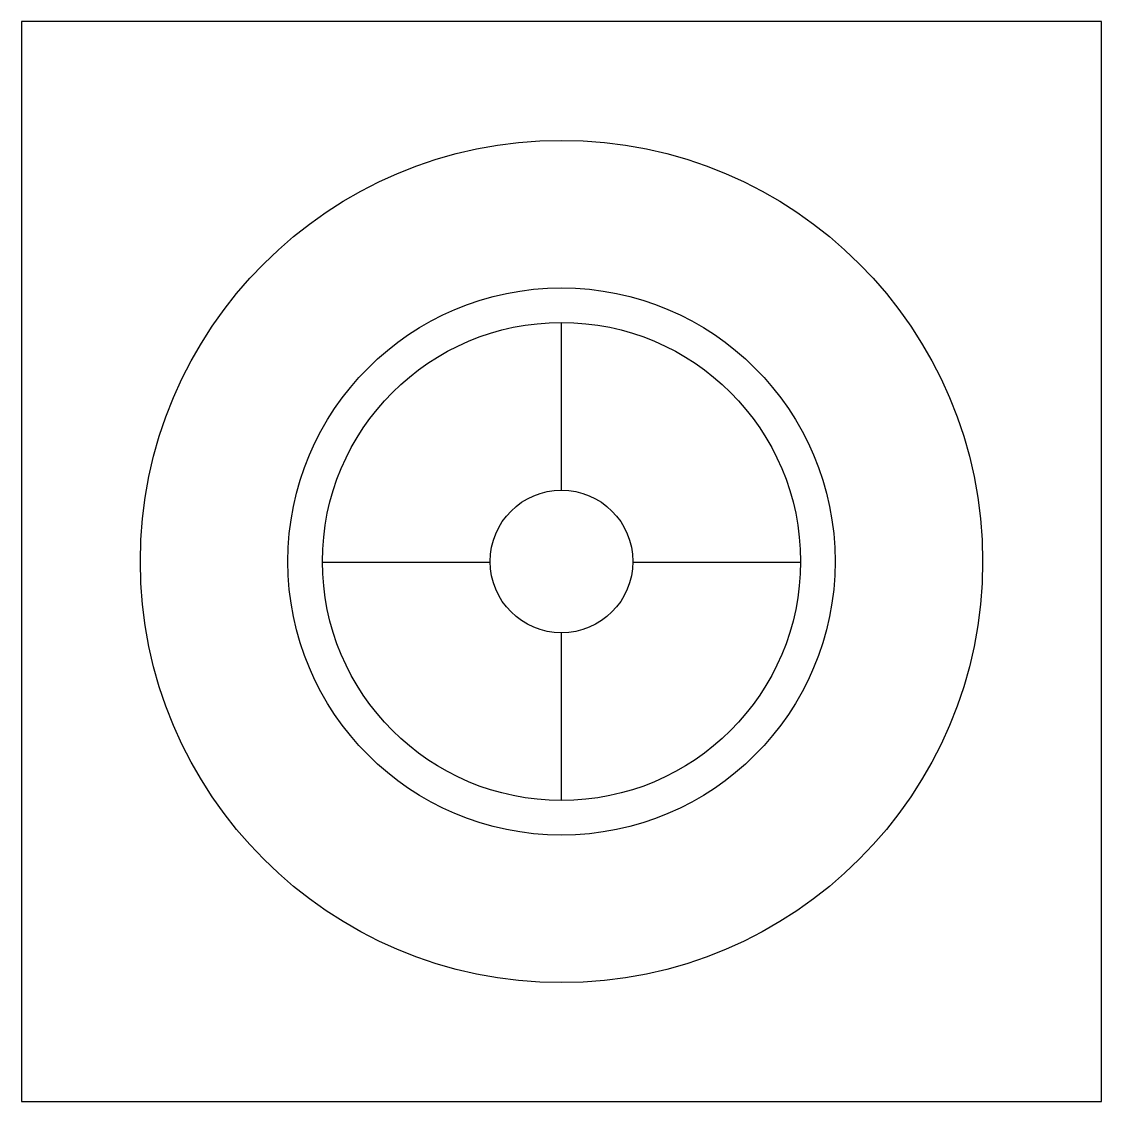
# Model space of a CAD drawing. Extents: x 17.765 to 18.165, y 27.718 to 28.118.
import ezdxf

# ---------------------------------------------------------------- set-up
doc = ezdxf.new("R2010")
doc.units = 0
doc.header["$MEASUREMENT"] = 0
doc.layers.get('0').update_dxf_attribs({"linetype": 'CONTINUOUS'})
doc.layers.add('A-MOBILIA', color=2, linetype='CONTINUOUS')
doc.layers.add('ESC50', color=1, linetype='CONTINUOUS')

# ---------------------------------------------------------------- blocks, each defined once
blk = doc.blocks.new('B117')
for p, q in [((-0.05, 3.11), (-0.05, 10.417)), ((-10.417, 0), (-3.11, 0)), ((3.11, 0), (10.417, 0)), ((-0.05, -10.417), (-0.05, -3.11))]:
    blk.add_line(p, q)
for radius in [18.353, 11.924, 10.417, 3.11]:
    blk.add_circle((0, 0), radius)

msp = doc.modelspace()

# ---------------------------------------------------------------- linework, layer by layer
at = {"layer": 'A-MOBILIA'}
msp.add_lwpolyline([(18.1647, 27.7182), (18.1647, 28.1182), (17.7647, 28.1182), (17.7647, 27.7182)], close=True, dxfattribs=at)

# ---------------------------------------------------------------- block references
at = {"layer": 'ESC50', "xscale": 0.0085, "yscale": 0.0085, "zscale": 0.0085, "rotation": 90}
msp.add_blockref('B117', (17.9647, 27.9182), dxfattribs=at)

doc.saveas('drawing.dxf')
